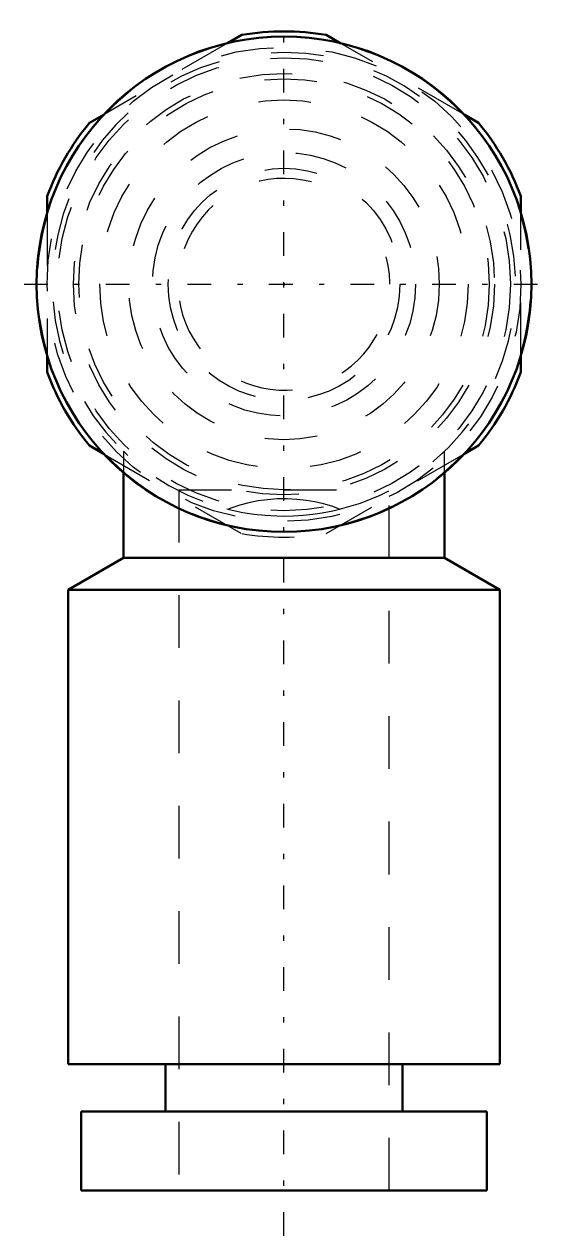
# Model space of a CAD drawing. Header units: millimetres. Extents: x -4.9 to 4.9, y -18.1 to 4.9.
import ezdxf

# ---------------------------------------------------------------- set-up
doc = ezdxf.new("R2010")
doc.units = ezdxf.units.MM
doc.linetypes.add('Center', pattern=[1.5, 0.45, -0.5, 0.05, -0.5])
doc.linetypes.add('Dashed', pattern=[2, 1, -1])
for name, color, linetype, lineweight in [('2d ConnectionPoints', 7, 'Continuous', 50), ('AM_0', 7, 'Continuous', 50), ('AM_5', 3, 'Continuous', 25), ('AM_7', 7, 'Center', 25), ('AM_9', 6, 'Dashed', 25)]:
    doc.layers.add(name, color=color, linetype=linetype, lineweight=lineweight)

msp = doc.modelspace()

# ---------------------------------------------------------------- linework, layer by layer
at = {"layer": '2d ConnectionPoints'}
msp.add_point((0, 0), dxfattribs=at)
at = {"layer": 'AM_0'}
for p, q in [((-0.803, 4.732), (-1.076, 4.575)), ((1.082, 4.571), (0.803, 4.732)), ((-3.416, 3.224), (-3.697, 3.062)), ((3.697, 3.062), (3.421, 3.221)), ((-4.5, 1.67), (-4.5, 1.352)), ((4.5, 1.351), (4.5, 1.67)), ((-4.5, -1.344), (-4.5, -1.67)), ((4.5, -1.67), (4.5, -1.344)), ((-3.697, -3.062), (-3.418, -3.223)), ((3.413, -3.225), (3.697, -3.062)), ((-3.05, -3.576), (-3.05, -5.194)), ((3.05, -5.194), (3.05, -3.576)), ((-3.05, -5.194), (-4.1, -5.8)), ((-3.05, -5.194), (3.05, -5.194)), ((4.1, -5.8), (3.05, -5.194)), ((-4.1, -5.8), (4.1, -5.8)), ((-4.1, -5.8), (-4.1, -14.8)), ((4.1, -14.8), (4.1, -5.8)), ((-4.1, -14.8), (4.1, -14.8)), ((-2.25, -14.8), (-2.25, -15.7)), ((2.25, -15.7), (2.25, -14.8)), ((-3.85, -15.7), (3.85, -15.7)), ((-3.85, -15.7), (-3.85, -17.2)), ((3.85, -17.2), (3.85, -15.7)), ((-3.85, -17.2), (3.85, -17.2))]:
    msp.add_line(p, q, dxfattribs=at)
msp.add_circle((0, 0), 4.7, dxfattribs=at)
for start, end in [(80.3641, 99.6359), (140.3641, 159.6359), (20.3641, 39.6359), (200.3641, 219.6359), (320.3641, 339.6359)]:
    msp.add_arc((0, 0), 4.8, start, end, dxfattribs=at)
at = {"layer": 'AM_5', "linetype": 'Dashed'}
msp.add_arc((0, 0), 2.01, 75, 15, dxfattribs=at)
at = {"layer": 'AM_7'}
for p, q in [((0, -18.06), (0, 4.935)), ((-4.935, 0), (4.935, 0))]:
    msp.add_line(p, q, dxfattribs=at)
at = {"layer": 'AM_9'}
for p, q in [((-1.076, 4.575), (-3.416, 3.224)), ((3.421, 3.221), (1.082, 4.571)), ((-4.5, 1.352), (-4.5, -1.344)), ((4.5, -1.344), (4.5, 1.351)), ((-3.05, -3.171), (-2.965, -3.251)), ((-3.05, -3.172), (-3.05, -3.576)), ((2.998, -3.22), (3.05, -3.171)), ((3.05, -3.576), (3.05, -3.172)), ((-3.418, -3.223), (-0.803, -4.732)), ((0.803, -4.732), (3.413, -3.225)), ((-2, -3.9), (2, -3.9)), ((-2, -3.9), (-2, -17.2)), ((2, -17.2), (2, -3.9))]:
    msp.add_line(p, q, dxfattribs=at)
for points in [[(1.056, -4.271), (0.906, -4.215), (0.751, -4.169), (0.587, -4.131), (0.42, -4.102), (0.241, -4.083), (0.059, -4.074), (-0.128, -4.076), (-0.314, -4.089), (-0.492, -4.113), (-0.666, -4.147), (-0.84, -4.194), (-1.008, -4.252), (-1.056, -4.271)], [(-1.083, -4.265), (-0.984, -4.289), (-0.782, -4.33), (-0.574, -4.362), (-0.357, -4.385), (-0.137, -4.398), (0, -4.4)], [(0, -4.4), (0.182, -4.396), (0.364, -4.385), (0.547, -4.366), (0.727, -4.339), (0.927, -4.301), (1.107, -4.258)]]:
    msp.add_lwpolyline(points, dxfattribs=at)
for radius in [4.5, 4.3, 4, 3.9, 3.5, 2.95, 2.5, 2.2]:
    msp.add_circle((0, 0), radius, dxfattribs=at)
for radius, start, end in [(4.4, 283.8877, 256.1123), (4.687, 103.7775, 136.2225), (4.687, 43.7775, 76.2225), (4.687, 163.7775, 196.2225), (4.687, 343.7775, 16.2225), (4.687, 223.7775, 256.2225), (4.687, 283.7775, 316.2225), (4.8, 260.3641, 279.6359)]:
    msp.add_arc((0, 0), radius, start, end, dxfattribs=at)

doc.saveas('drawing.dxf')
